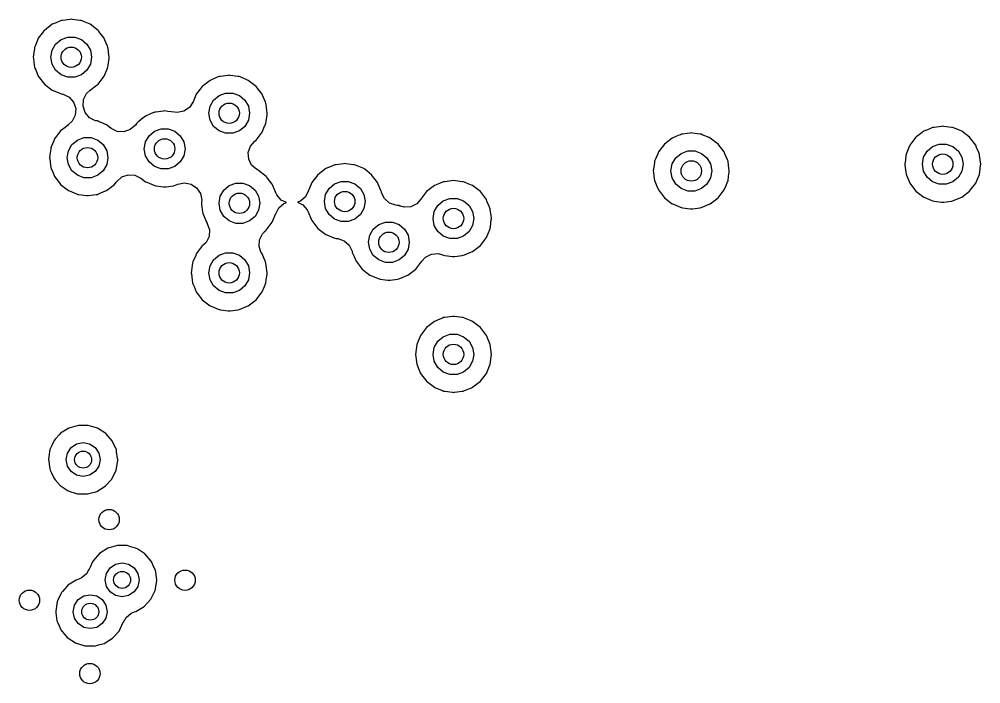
# Model space of a CAD drawing. Extents: x 0.99 to 4.24, y -7.27 to -4.02.
# Drawn here: x 3.122 to 3.679, y -5.266 to -4.881 of the extents above; entities that cross this region are included whole.
import ezdxf

# ---------------------------------------------------------------- set-up
doc = ezdxf.new("R2010")
doc.units = 0
doc.header["$MEASUREMENT"] = 0
doc.layers.add('BLACK', color=7, linetype='CONTINUOUS')

msp = doc.modelspace()

# ---------------------------------------------------------------- linework, layer by layer
at = {"layer": 'BLACK', "linetype": 'CONTINUOUS'}
for p, q in [((3.14155, -4.88349), (3.13699, -4.88699)), ((3.14385, -4.88254), (3.14155, -4.88349)), ((3.14626, -4.88154), (3.14385, -4.88254)), ((3.14686, -4.88129), (3.14626, -4.88154)), ((3.14626, -4.88154), (3.14626, -4.88154)), ((3.14751, -4.88121), (3.14686, -4.88129)), ((3.15191, -4.88063), (3.14751, -4.8812)), ((3.14751, -4.8812), (3.14751, -4.88121)), ((3.15256, -4.88054), (3.15191, -4.88063)), ((3.15321, -4.88063), (3.15256, -4.88054)), ((3.15761, -4.88121), (3.15321, -4.88063)), ((3.15826, -4.88129), (3.15761, -4.88121)), ((3.15761, -4.88121), (3.15761, -4.88121)), ((3.15886, -4.88154), (3.15826, -4.88129)), ((3.15971, -4.88189), (3.15886, -4.88154)), ((3.15886, -4.88154), (3.15886, -4.88154)), ((3.16357, -4.88349), (3.15971, -4.88189)), ((3.16813, -4.88699), (3.16357, -4.88349)), ((3.13649, -4.88763), (3.13349, -4.89155)), ((3.13659, -4.88751), (3.13649, -4.88763)), ((3.13699, -4.88699), (3.13659, -4.88751)), ((3.14665, -4.89233), (3.15051, -4.89093)), ((3.15051, -4.89093), (3.15461, -4.89093)), ((3.15461, -4.89093), (3.15846, -4.89233)), ((3.16853, -4.88751), (3.16813, -4.88699)), ((3.16862, -4.88763), (3.16853, -4.88751)), ((3.17163, -4.89155), (3.16862, -4.88763)), ((3.13159, -4.89613), (3.13129, -4.89686)), ((3.133, -4.89273), (3.13159, -4.89613)), ((3.13349, -4.89155), (3.133, -4.89273)), ((3.14146, -4.89852), (3.14351, -4.89497)), ((3.14351, -4.89497), (3.14665, -4.89233)), ((3.15846, -4.89233), (3.16161, -4.89497)), ((3.16161, -4.89497), (3.16366, -4.89852)), ((3.17212, -4.89273), (3.17163, -4.89155)), ((3.17353, -4.89613), (3.17212, -4.89273)), ((3.17383, -4.89686), (3.17353, -4.89613)), ((3.13072, -4.9012), (3.13054, -4.90256)), ((3.13121, -4.89751), (3.13072, -4.9012)), ((3.13129, -4.89686), (3.13121, -4.89751)), ((3.13121, -4.89751), (3.13121, -4.89751)), ((3.14075, -4.90256), (3.14146, -4.89852)), ((3.16366, -4.89852), (3.16437, -4.90256)), ((3.17391, -4.89751), (3.17383, -4.89686)), ((3.1744, -4.9012), (3.17391, -4.89751)), ((3.17391, -4.89751), (3.17391, -4.89751)), ((3.17458, -4.90256), (3.1744, -4.9012)), ((3.13054, -4.90256), (3.13064, -4.90335)), ((3.13064, -4.90335), (3.13116, -4.90724)), ((3.13116, -4.90724), (3.13129, -4.90826)), ((3.14146, -4.9066), (3.14075, -4.90256)), ((3.14351, -4.91015), (3.14146, -4.9066)), ((3.16366, -4.9066), (3.16161, -4.91015)), ((3.16437, -4.90256), (3.16366, -4.9066)), ((3.17383, -4.90826), (3.17396, -4.90724)), ((3.17396, -4.90724), (3.17447, -4.90335)), ((3.17447, -4.90335), (3.17458, -4.90256)), ((3.13129, -4.90826), (3.13154, -4.90886)), ((3.13154, -4.90886), (3.13154, -4.90886)), ((3.13154, -4.90886), (3.13197, -4.90991)), ((3.13197, -4.90991), (3.13349, -4.91357)), ((3.14665, -4.91279), (3.14351, -4.91015)), ((3.15051, -4.91419), (3.14665, -4.91279)), ((3.15846, -4.91279), (3.15461, -4.91419)), ((3.16161, -4.91015), (3.15846, -4.91279)), ((3.17163, -4.91357), (3.17314, -4.90991)), ((3.17314, -4.90991), (3.17358, -4.90886)), ((3.17358, -4.90886), (3.17383, -4.90826)), ((3.17358, -4.90886), (3.17358, -4.90886)), ((3.24345, -4.91311), (3.23904, -4.91369)), ((3.24409, -4.91302), (3.24345, -4.91311)), ((3.24474, -4.91311), (3.24409, -4.91302)), ((3.24915, -4.91369), (3.24474, -4.91311)), ((3.13349, -4.91357), (3.13699, -4.91813)), ((3.13699, -4.91813), (3.14155, -4.92163)), ((3.15461, -4.91419), (3.15051, -4.91419)), ((3.16357, -4.92163), (3.16761, -4.91853)), ((3.16761, -4.91853), (3.16813, -4.91813)), ((3.16813, -4.91813), (3.17163, -4.91357)), ((3.23308, -4.91597), (3.22852, -4.91947)), ((3.23503, -4.91516), (3.23308, -4.91597)), ((3.23779, -4.91402), (3.23503, -4.91516)), ((3.2384, -4.91377), (3.23779, -4.91402)), ((3.23779, -4.91402), (3.23779, -4.91402)), ((3.23904, -4.91369), (3.2384, -4.91377)), ((3.23904, -4.91369), (3.23904, -4.91369)), ((3.24979, -4.91377), (3.24915, -4.91369)), ((3.24915, -4.91369), (3.24915, -4.91369)), ((3.2504, -4.91402), (3.24979, -4.91377)), ((3.25428, -4.91563), (3.2504, -4.91402)), ((3.2504, -4.91402), (3.2504, -4.91402)), ((3.2551, -4.91597), (3.25428, -4.91563)), ((3.25966, -4.91947), (3.2551, -4.91597)), ((3.14155, -4.92163), (3.14686, -4.92383)), ((3.14686, -4.92383), (3.14751, -4.92391)), ((3.14751, -4.92391), (3.14785, -4.92401)), ((3.14785, -4.92401), (3.15134, -4.92573)), ((3.15968, -4.92715), (3.16139, -4.92366)), ((3.16139, -4.92366), (3.16363, -4.9217)), ((3.16363, -4.9217), (3.16357, -4.92163)), ((3.22503, -4.92403), (3.22398, -4.92656)), ((3.22852, -4.91947), (3.22503, -4.92403)), ((3.23819, -4.92481), (3.24204, -4.92341)), ((3.24204, -4.92341), (3.24615, -4.92341)), ((3.24615, -4.92341), (3.25, -4.92481)), ((3.26316, -4.92403), (3.25966, -4.91947)), ((3.26341, -4.92463), (3.26316, -4.92403)), ((3.15134, -4.92573), (3.1539, -4.92865)), ((3.1539, -4.92865), (3.15515, -4.93233)), ((3.15942, -4.93102), (3.15968, -4.92715)), ((3.22319, -4.92846), (3.22103, -4.93169)), ((3.22398, -4.92656), (3.22319, -4.92846)), ((3.233, -4.931), (3.23505, -4.92745)), ((3.23505, -4.92745), (3.23819, -4.92481)), ((3.25, -4.92481), (3.25314, -4.92745)), ((3.25314, -4.92745), (3.25519, -4.931)), ((3.26508, -4.92865), (3.26341, -4.92463)), ((3.26536, -4.92934), (3.26508, -4.92865)), ((3.26545, -4.92999), (3.26536, -4.92934)), ((3.15515, -4.93233), (3.1549, -4.93621)), ((3.16067, -4.9347), (3.15942, -4.93102)), ((3.16323, -4.93763), (3.16067, -4.9347)), ((3.19895, -4.93528), (3.19568, -4.93664)), ((3.20039, -4.93469), (3.19895, -4.93528)), ((3.20099, -4.93444), (3.20039, -4.93469)), ((3.20039, -4.93469), (3.20039, -4.93469)), ((3.20164, -4.93435), (3.20099, -4.93444)), ((3.20605, -4.93377), (3.20164, -4.93435)), ((3.20164, -4.93435), (3.20164, -4.93435)), ((3.20669, -4.93369), (3.20605, -4.93377)), ((3.2086, -4.93394), (3.20669, -4.93369)), ((3.21239, -4.93444), (3.2086, -4.93394)), ((3.2124, -4.9344), (3.21239, -4.93444)), ((3.21399, -4.9346), (3.2124, -4.9344)), ((3.2178, -4.93385), (3.21399, -4.9346)), ((3.22103, -4.93169), (3.2178, -4.93385)), ((3.23228, -4.93504), (3.233, -4.931)), ((3.233, -4.93908), (3.23228, -4.93504)), ((3.25519, -4.931), (3.25591, -4.93504)), ((3.25591, -4.93504), (3.25519, -4.93908)), ((3.26591, -4.93353), (3.26545, -4.92999)), ((3.26545, -4.92999), (3.26545, -4.92999)), ((3.26611, -4.93504), (3.26591, -4.93353)), ((3.26603, -4.93569), (3.26611, -4.93504)), ((3.15318, -4.93969), (3.15095, -4.94165)), ((3.1549, -4.93621), (3.15318, -4.93969)), ((3.16672, -4.93935), (3.16323, -4.93763)), ((3.16707, -4.93944), (3.16672, -4.93935)), ((3.16771, -4.93952), (3.16707, -4.93944)), ((3.16832, -4.93977), (3.16771, -4.93952)), ((3.17169, -4.94117), (3.16832, -4.93977)), ((3.16832, -4.93977), (3.16832, -4.93977)), ((3.1904, -4.94108), (3.18971, -4.94198)), ((3.19112, -4.94014), (3.1904, -4.94108)), ((3.19165, -4.93973), (3.19112, -4.94014)), ((3.19322, -4.93853), (3.19165, -4.93973)), ((3.19568, -4.93664), (3.19322, -4.93853)), ((3.23505, -4.94263), (3.233, -4.93908)), ((3.25519, -4.93908), (3.25314, -4.94263)), ((3.26511, -4.94134), (3.26536, -4.94074)), ((3.26536, -4.94074), (3.26548, -4.93986)), ((3.26548, -4.93986), (3.26603, -4.93569)), ((3.14644, -4.94522), (3.14294, -4.94978)), ((3.14828, -4.94381), (3.14644, -4.94522)), ((3.151, -4.94172), (3.14828, -4.94381)), ((3.15095, -4.94165), (3.151, -4.94172)), ((3.17302, -4.94172), (3.17169, -4.94117)), ((3.17354, -4.94212), (3.17302, -4.94172)), ((3.17575, -4.94381), (3.17354, -4.94212)), ((3.17923, -4.94553), (3.17575, -4.94381)), ((3.18311, -4.94579), (3.17923, -4.94553)), ((3.18679, -4.94454), (3.18311, -4.94579)), ((3.18971, -4.94198), (3.18679, -4.94454)), ((3.19765, -4.94812), (3.20079, -4.94548)), ((3.20079, -4.94548), (3.20464, -4.94408)), ((3.20464, -4.94408), (3.20874, -4.94408)), ((3.20874, -4.94408), (3.2126, -4.94548)), ((3.2126, -4.94548), (3.21574, -4.94812)), ((3.23819, -4.94527), (3.23505, -4.94263)), ((3.24204, -4.94667), (3.23819, -4.94527)), ((3.25, -4.94527), (3.24615, -4.94667)), ((3.25314, -4.94263), (3.25, -4.94527)), ((3.25966, -4.95061), (3.26316, -4.94605)), ((3.26316, -4.94605), (3.2642, -4.94355)), ((3.2642, -4.94355), (3.26511, -4.94134)), ((3.26511, -4.94134), (3.26511, -4.94134)), ((3.51116, -4.94657), (3.50676, -4.94715)), ((3.51181, -4.94648), (3.51116, -4.94657)), ((3.51246, -4.94657), (3.51181, -4.94648)), ((3.51686, -4.94715), (3.51246, -4.94657)), ((3.64548, -4.94626), (3.64255, -4.94851)), ((3.64647, -4.9455), (3.64548, -4.94626)), ((3.64952, -4.94423), (3.64647, -4.9455)), ((3.65118, -4.94355), (3.64952, -4.94423)), ((3.65178, -4.9433), (3.65118, -4.94355)), ((3.65118, -4.94355), (3.65118, -4.94355)), ((3.65243, -4.94321), (3.65178, -4.9433)), ((3.65683, -4.94263), (3.65243, -4.94321)), ((3.65243, -4.94321), (3.65243, -4.94321)), ((3.65748, -4.94255), (3.65683, -4.94263)), ((3.65813, -4.94263), (3.65748, -4.94255)), ((3.66253, -4.94321), (3.65813, -4.94263)), ((3.66318, -4.9433), (3.66253, -4.94321)), ((3.66253, -4.94321), (3.66253, -4.94321)), ((3.66378, -4.94355), (3.66318, -4.9433)), ((3.66617, -4.94454), (3.66378, -4.94355)), ((3.66378, -4.94355), (3.66378, -4.94355)), ((3.66849, -4.9455), (3.66617, -4.94454)), ((3.67305, -4.949), (3.66849, -4.9455)), ((3.14244, -4.95101), (3.14101, -4.95444)), ((3.14294, -4.94978), (3.14244, -4.95101)), ((3.15297, -4.9532), (3.15611, -4.95056)), ((3.15611, -4.95056), (3.15996, -4.94916)), ((3.15996, -4.94916), (3.16406, -4.94916)), ((3.16406, -4.94916), (3.16792, -4.95056)), ((3.16792, -4.95056), (3.17106, -4.9532)), ((3.19488, -4.95571), (3.19559, -4.95167)), ((3.19559, -4.95167), (3.19765, -4.94812)), ((3.21574, -4.94812), (3.21779, -4.95167)), ((3.21779, -4.95167), (3.2185, -4.95571)), ((3.24615, -4.94667), (3.24204, -4.94667)), ((3.25638, -4.95409), (3.25894, -4.95116)), ((3.25894, -4.95116), (3.25966, -4.95061)), ((3.5008, -4.94943), (3.49624, -4.95293)), ((3.50419, -4.94803), (3.5008, -4.94943)), ((3.50551, -4.94748), (3.50419, -4.94803)), ((3.50611, -4.94724), (3.50551, -4.94748)), ((3.50551, -4.94748), (3.50551, -4.94748)), ((3.50676, -4.94715), (3.50611, -4.94724)), ((3.50676, -4.94715), (3.50676, -4.94715)), ((3.51751, -4.94724), (3.51686, -4.94715)), ((3.51686, -4.94715), (3.51686, -4.94715)), ((3.51811, -4.94748), (3.51751, -4.94724)), ((3.52209, -4.94913), (3.51811, -4.94748)), ((3.51811, -4.94748), (3.51811, -4.94748)), ((3.52282, -4.94943), (3.52209, -4.94913)), ((3.52738, -4.95293), (3.52282, -4.94943)), ((3.64191, -4.949), (3.63841, -4.95356)), ((3.64255, -4.94851), (3.64191, -4.949)), ((3.67655, -4.95356), (3.67305, -4.949)), ((3.14066, -4.95574), (3.14037, -4.95797)), ((3.14074, -4.95509), (3.14066, -4.95574)), ((3.14066, -4.95574), (3.14066, -4.95574)), ((3.14101, -4.95444), (3.14074, -4.95509)), ((3.1502, -4.96079), (3.15091, -4.95675)), ((3.15091, -4.95675), (3.15297, -4.9532)), ((3.17106, -4.9532), (3.17311, -4.95675)), ((3.17311, -4.95675), (3.17382, -4.96079)), ((3.19559, -4.95975), (3.19488, -4.95571)), ((3.2185, -4.95571), (3.21779, -4.95975)), ((3.25513, -4.95777), (3.25638, -4.95409)), ((3.25538, -4.96164), (3.25513, -4.95777)), ((3.49274, -4.95749), (3.49233, -4.95848)), ((3.49624, -4.95293), (3.49274, -4.95749)), ((3.50591, -4.95828), (3.50976, -4.95687)), ((3.50976, -4.95687), (3.51386, -4.95687)), ((3.51386, -4.95687), (3.51772, -4.95828)), ((3.53088, -4.95749), (3.52738, -4.95293)), ((3.53129, -4.95848), (3.53088, -4.95749)), ((3.63787, -4.95486), (3.63662, -4.95789)), ((3.63841, -4.95356), (3.63787, -4.95486)), ((3.64638, -4.96053), (3.64843, -4.95697)), ((3.64843, -4.95697), (3.65157, -4.95434)), ((3.65157, -4.95434), (3.65543, -4.95294)), ((3.65543, -4.95294), (3.65953, -4.95294)), ((3.65953, -4.95294), (3.66339, -4.95434)), ((3.66339, -4.95434), (3.66653, -4.95697)), ((3.66653, -4.95697), (3.66858, -4.96053)), ((3.67709, -4.95486), (3.67655, -4.95356)), ((3.67834, -4.95789), (3.67709, -4.95486)), ((3.14037, -4.95797), (3.13999, -4.96079)), ((3.13999, -4.96079), (3.14008, -4.96144)), ((3.14008, -4.96144), (3.14058, -4.96521)), ((3.15091, -4.96483), (3.1502, -4.96079)), ((3.17382, -4.96079), (3.17311, -4.96483)), ((3.19765, -4.9633), (3.19559, -4.95975)), ((3.20079, -4.96594), (3.19765, -4.9633)), ((3.21574, -4.9633), (3.2126, -4.96594)), ((3.21779, -4.95975), (3.21574, -4.9633)), ((3.2571, -4.96513), (3.25538, -4.96164)), ((3.49054, -4.9628), (3.49046, -4.96345)), ((3.49083, -4.9621), (3.49054, -4.9628)), ((3.49233, -4.95848), (3.49083, -4.9621)), ((3.50071, -4.96446), (3.50276, -4.96091)), ((3.50276, -4.96091), (3.50591, -4.95828)), ((3.51772, -4.95828), (3.52086, -4.96091)), ((3.52086, -4.96091), (3.52291, -4.96446)), ((3.53279, -4.9621), (3.53129, -4.95848)), ((3.53308, -4.9628), (3.53279, -4.9621)), ((3.53317, -4.96345), (3.53308, -4.9628)), ((3.6358, -4.96198), (3.63546, -4.96457)), ((3.63613, -4.95952), (3.6358, -4.96198)), ((3.63621, -4.95887), (3.63613, -4.95952)), ((3.63613, -4.95952), (3.63613, -4.95952)), ((3.63662, -4.95789), (3.63621, -4.95887)), ((3.64567, -4.96457), (3.64638, -4.96053)), ((3.66858, -4.96053), (3.66929, -4.96457)), ((3.67875, -4.95887), (3.67834, -4.95789)), ((3.67883, -4.95952), (3.67875, -4.95887)), ((3.67916, -4.96198), (3.67883, -4.95952)), ((3.67883, -4.95952), (3.67883, -4.95952)), ((3.6795, -4.96457), (3.67916, -4.96198)), ((3.14058, -4.96521), (3.14074, -4.96649)), ((3.14074, -4.96649), (3.14099, -4.96709)), ((3.14099, -4.96709), (3.14099, -4.96709)), ((3.14099, -4.96709), (3.14204, -4.96962)), ((3.15297, -4.96838), (3.15091, -4.96483)), ((3.15611, -4.97102), (3.15297, -4.96838)), ((3.17106, -4.96838), (3.16792, -4.97102)), ((3.17311, -4.96483), (3.17106, -4.96838)), ((3.20464, -4.96734), (3.20079, -4.96594)), ((3.20874, -4.96734), (3.20464, -4.96734)), ((3.2126, -4.96594), (3.20874, -4.96734)), ((3.26002, -4.96769), (3.2571, -4.96513)), ((3.26041, -4.96791), (3.26002, -4.96769)), ((3.26101, -4.96816), (3.26041, -4.96791)), ((3.26557, -4.97166), (3.26101, -4.96816)), ((3.30001, -4.96715), (3.29545, -4.97065)), ((3.30317, -4.96584), (3.30001, -4.96715)), ((3.30472, -4.9652), (3.30317, -4.96584)), ((3.30532, -4.96495), (3.30472, -4.9652)), ((3.30472, -4.9652), (3.30472, -4.9652)), ((3.30597, -4.96487), (3.30532, -4.96495)), ((3.31038, -4.96429), (3.30597, -4.96487)), ((3.30597, -4.96487), (3.30597, -4.96487)), ((3.31102, -4.9642), (3.31038, -4.96429)), ((3.31167, -4.96429), (3.31102, -4.9642)), ((3.31608, -4.96487), (3.31167, -4.96429)), ((3.31672, -4.96495), (3.31608, -4.96487)), ((3.31608, -4.96487), (3.31608, -4.96487)), ((3.31733, -4.9652), (3.31672, -4.96495)), ((3.32112, -4.96677), (3.31733, -4.9652)), ((3.31733, -4.9652), (3.31733, -4.9652)), ((3.32203, -4.96715), (3.32112, -4.96677)), ((3.3238, -4.9685), (3.32203, -4.96715)), ((3.32659, -4.97065), (3.3238, -4.9685)), ((3.49023, -4.9652), (3.48979, -4.9685)), ((3.48979, -4.9685), (3.48988, -4.96915)), ((3.49046, -4.96345), (3.49023, -4.9652)), ((3.49046, -4.96345), (3.49046, -4.96345)), ((3.5, -4.9685), (3.50071, -4.96446)), ((3.50071, -4.97254), (3.5, -4.9685)), ((3.52291, -4.96446), (3.52362, -4.9685)), ((3.52362, -4.9685), (3.52291, -4.97254)), ((3.53331, -4.96457), (3.53317, -4.96345)), ((3.53317, -4.96345), (3.53317, -4.96345)), ((3.5334, -4.9652), (3.53331, -4.96457)), ((3.53383, -4.9685), (3.5334, -4.9652)), ((3.53374, -4.96915), (3.53383, -4.9685)), ((3.63546, -4.96457), (3.63555, -4.96521)), ((3.63555, -4.96521), (3.63606, -4.96915)), ((3.64638, -4.96861), (3.64567, -4.96457)), ((3.64843, -4.97216), (3.64638, -4.96861)), ((3.66858, -4.96861), (3.66653, -4.97216)), ((3.66929, -4.96457), (3.66858, -4.96861)), ((3.6789, -4.96915), (3.67941, -4.96521)), ((3.67941, -4.96521), (3.6795, -4.96457)), ((3.14204, -4.96962), (3.14294, -4.9718)), ((3.14294, -4.9718), (3.14556, -4.97521)), ((3.15996, -4.97242), (3.15611, -4.97102)), ((3.16406, -4.97242), (3.15996, -4.97242)), ((3.16792, -4.97102), (3.16406, -4.97242)), ((3.17899, -4.97453), (3.18191, -4.97196)), ((3.18191, -4.97196), (3.1856, -4.97071)), ((3.1856, -4.97071), (3.18947, -4.97097)), ((3.18947, -4.97097), (3.19296, -4.97269)), ((3.19296, -4.97269), (3.19568, -4.97478)), ((3.26597, -4.97218), (3.26557, -4.97166)), ((3.26629, -4.9726), (3.26597, -4.97218)), ((3.26907, -4.97622), (3.26629, -4.9726)), ((3.29545, -4.97065), (3.29195, -4.97521)), ((3.33009, -4.97521), (3.32659, -4.97065)), ((3.37284, -4.9742), (3.36896, -4.97471)), ((3.37402, -4.97404), (3.37284, -4.9742)), ((3.37522, -4.9742), (3.37402, -4.97404)), ((3.37907, -4.97471), (3.37522, -4.9742)), ((3.48988, -4.96915), (3.49018, -4.97144)), ((3.49018, -4.97144), (3.49054, -4.9742)), ((3.49054, -4.9742), (3.49079, -4.97481)), ((3.50276, -4.9761), (3.50071, -4.97254)), ((3.52291, -4.97254), (3.52086, -4.9761)), ((3.53283, -4.97481), (3.53308, -4.9742)), ((3.53308, -4.9742), (3.53344, -4.97144)), ((3.53344, -4.97144), (3.53374, -4.96915)), ((3.63606, -4.96915), (3.63621, -4.97027)), ((3.63621, -4.97027), (3.63646, -4.97087)), ((3.63646, -4.97087), (3.63646, -4.97087)), ((3.63646, -4.97087), (3.63757, -4.97356)), ((3.63757, -4.97356), (3.63841, -4.97558)), ((3.65157, -4.9748), (3.64843, -4.97216)), ((3.66653, -4.97216), (3.66339, -4.9748)), ((3.67655, -4.97558), (3.67739, -4.97356)), ((3.67739, -4.97356), (3.6785, -4.97087)), ((3.6785, -4.97087), (3.67875, -4.97027)), ((3.6785, -4.97087), (3.6785, -4.97087)), ((3.67875, -4.97027), (3.6789, -4.96915)), ((3.14556, -4.97521), (3.14594, -4.9757)), ((3.14594, -4.9757), (3.14644, -4.97636)), ((3.14644, -4.97636), (3.151, -4.97986)), ((3.151, -4.97986), (3.15161, -4.98011)), ((3.17242, -4.98011), (3.17302, -4.97986)), ((3.17302, -4.97986), (3.17758, -4.97636)), ((3.17758, -4.97636), (3.17861, -4.97503)), ((3.17861, -4.97503), (3.17899, -4.97453)), ((3.19568, -4.97478), (3.19629, -4.97503)), ((3.19629, -4.97503), (3.20039, -4.97673)), ((3.20039, -4.97673), (3.20039, -4.97673)), ((3.20039, -4.97673), (3.20099, -4.97698)), ((3.20099, -4.97698), (3.20164, -4.97706)), ((3.20164, -4.97706), (3.20164, -4.97706)), ((3.20164, -4.97706), (3.20605, -4.97764)), ((3.20605, -4.97764), (3.20669, -4.97773)), ((3.20669, -4.97773), (3.20734, -4.97764)), ((3.20734, -4.97764), (3.21174, -4.97706)), ((3.21174, -4.97706), (3.21239, -4.97698)), ((3.21174, -4.97706), (3.21174, -4.97706)), ((3.21239, -4.97698), (3.21437, -4.97616)), ((3.21437, -4.97616), (3.21818, -4.9754)), ((3.21818, -4.9754), (3.22199, -4.97616)), ((3.22199, -4.97616), (3.22522, -4.97832)), ((3.22522, -4.97832), (3.22738, -4.98155)), ((3.2389, -4.98319), (3.24095, -4.97964)), ((3.24095, -4.97964), (3.24409, -4.977)), ((3.24409, -4.977), (3.24795, -4.9756)), ((3.24795, -4.9756), (3.25205, -4.9756)), ((3.25205, -4.9756), (3.25591, -4.977)), ((3.25591, -4.977), (3.25905, -4.97964)), ((3.25905, -4.97964), (3.2611, -4.98319)), ((3.26932, -4.97683), (3.26907, -4.97622)), ((3.27115, -4.98125), (3.26932, -4.97683)), ((3.26932, -4.97683), (3.26932, -4.97683)), ((3.29003, -4.97986), (3.28988, -4.98021)), ((3.29159, -4.97609), (3.29003, -4.97986)), ((3.29195, -4.97521), (3.29159, -4.97609)), ((3.29992, -4.98218), (3.30198, -4.97863)), ((3.30198, -4.97863), (3.30512, -4.97599)), ((3.30512, -4.97599), (3.30897, -4.97459)), ((3.30897, -4.97459), (3.31307, -4.97459)), ((3.31307, -4.97459), (3.31693, -4.97599)), ((3.31693, -4.97599), (3.32007, -4.97863)), ((3.32007, -4.97863), (3.32212, -4.98218)), ((3.33046, -4.97609), (3.33009, -4.97521)), ((3.33202, -4.97986), (3.33046, -4.97609)), ((3.33229, -4.98052), (3.33202, -4.97986)), ((3.36301, -4.97699), (3.35845, -4.98049)), ((3.36503, -4.97616), (3.36301, -4.97699)), ((3.36771, -4.97504), (3.36503, -4.97616)), ((3.36832, -4.97479), (3.36771, -4.97504)), ((3.36771, -4.97504), (3.36771, -4.97504)), ((3.36896, -4.97471), (3.36832, -4.97479)), ((3.36896, -4.97471), (3.36896, -4.97471)), ((3.37971, -4.97479), (3.37907, -4.97471)), ((3.37907, -4.97471), (3.37907, -4.97471)), ((3.38032, -4.97504), (3.37971, -4.97479)), ((3.38301, -4.97616), (3.38032, -4.97504)), ((3.38032, -4.97504), (3.38032, -4.97504)), ((3.38503, -4.97699), (3.38301, -4.97616)), ((3.38959, -4.98049), (3.38503, -4.97699)), ((3.49079, -4.97481), (3.49079, -4.97481)), ((3.49079, -4.97481), (3.4917, -4.97699)), ((3.4917, -4.97699), (3.49274, -4.97951)), ((3.49274, -4.97951), (3.49624, -4.98407)), ((3.50591, -4.97873), (3.50276, -4.9761)), ((3.50976, -4.98014), (3.50591, -4.97873)), ((3.51772, -4.97873), (3.51386, -4.98014)), ((3.52086, -4.9761), (3.51772, -4.97873)), ((3.52738, -4.98407), (3.53088, -4.97951)), ((3.53088, -4.97951), (3.53192, -4.97699)), ((3.53192, -4.97699), (3.53283, -4.97481)), ((3.53283, -4.97481), (3.53283, -4.97481)), ((3.63841, -4.97558), (3.64191, -4.98014)), ((3.65543, -4.9762), (3.65157, -4.9748)), ((3.65953, -4.9762), (3.65543, -4.9762)), ((3.66339, -4.9748), (3.65953, -4.9762)), ((3.67305, -4.98014), (3.67412, -4.97875)), ((3.67412, -4.97875), (3.67655, -4.97558)), ((3.15161, -4.98011), (3.15571, -4.98181)), ((3.15571, -4.98181), (3.15571, -4.98181)), ((3.15571, -4.98181), (3.15631, -4.98206)), ((3.15631, -4.98206), (3.15696, -4.98215)), ((3.15696, -4.98215), (3.15696, -4.98215)), ((3.15696, -4.98215), (3.16137, -4.98273)), ((3.16137, -4.98273), (3.16201, -4.98281)), ((3.16201, -4.98281), (3.16266, -4.98273)), ((3.16266, -4.98273), (3.16707, -4.98215)), ((3.16707, -4.98215), (3.16771, -4.98206)), ((3.16707, -4.98215), (3.16707, -4.98215)), ((3.16771, -4.98206), (3.16832, -4.98181)), ((3.16832, -4.98181), (3.17242, -4.98011)), ((3.16832, -4.98181), (3.16832, -4.98181)), ((3.22738, -4.98155), (3.22814, -4.98536)), ((3.22814, -4.98536), (3.22807, -4.98651)), ((3.23819, -4.98723), (3.2389, -4.98319)), ((3.2611, -4.98319), (3.26181, -4.98723)), ((3.27173, -4.98242), (3.27115, -4.98125)), ((3.27429, -4.98535), (3.27173, -4.98242)), ((3.27688, -4.98662), (3.27429, -4.98535)), ((3.28826, -4.98351), (3.28534, -4.98607)), ((3.28973, -4.98051), (3.28826, -4.98351)), ((3.28975, -4.98052), (3.28973, -4.98051)), ((3.28988, -4.98021), (3.28975, -4.98052)), ((3.28988, -4.98021), (3.28988, -4.98021)), ((3.29921, -4.98622), (3.29992, -4.98218)), ((3.32212, -4.98218), (3.32283, -4.98622)), ((3.33237, -4.9811), (3.33229, -4.98052)), ((3.33407, -4.98455), (3.33237, -4.9811)), ((3.33699, -4.98711), (3.33407, -4.98455)), ((3.35492, -4.98503), (3.35275, -4.98751)), ((3.35495, -4.98505), (3.35492, -4.98503)), ((3.35845, -4.98049), (3.35495, -4.98505)), ((3.36811, -4.98583), (3.37196, -4.98443)), ((3.37196, -4.98443), (3.37607, -4.98443)), ((3.37607, -4.98443), (3.37992, -4.98583)), ((3.39308, -4.98505), (3.38959, -4.98049)), ((3.39344, -4.98592), (3.39308, -4.98505)), ((3.49624, -4.98407), (3.5008, -4.98757)), ((3.51386, -4.98014), (3.50976, -4.98014)), ((3.52282, -4.98757), (3.52738, -4.98407)), ((3.64191, -4.98014), (3.64647, -4.98364)), ((3.64647, -4.98364), (3.64707, -4.98389)), ((3.64707, -4.98389), (3.65118, -4.98559)), ((3.65118, -4.98559), (3.65118, -4.98559)), ((3.65118, -4.98559), (3.65178, -4.98584)), ((3.66318, -4.98584), (3.66378, -4.98559)), ((3.66378, -4.98559), (3.66789, -4.98389)), ((3.66378, -4.98559), (3.66378, -4.98559)), ((3.66789, -4.98389), (3.66849, -4.98364)), ((3.66849, -4.98364), (3.67305, -4.98014)), ((3.22807, -4.98659), (3.22798, -4.98723)), ((3.22798, -4.98723), (3.22807, -4.98788)), ((3.22807, -4.98651), (3.22807, -4.98659)), ((3.22807, -4.98788), (3.22863, -4.9922)), ((3.2389, -4.99127), (3.23819, -4.98723)), ((3.26181, -4.98723), (3.2611, -4.99127)), ((3.27129, -4.99294), (3.27277, -4.98995)), ((3.27277, -4.98995), (3.27569, -4.98738)), ((3.27569, -4.98738), (3.27731, -4.98683)), ((3.27731, -4.98683), (3.27688, -4.98662)), ((3.28534, -4.98607), (3.28371, -4.98662)), ((3.28371, -4.98662), (3.28673, -4.98811)), ((3.28673, -4.98811), (3.28929, -4.99103)), ((3.28929, -4.99103), (3.28987, -4.9922)), ((3.29992, -4.99026), (3.29921, -4.98622)), ((3.30198, -4.99381), (3.29992, -4.99026)), ((3.32212, -4.99026), (3.32007, -4.99381)), ((3.32283, -4.98622), (3.32212, -4.99026)), ((3.34067, -4.98836), (3.33699, -4.98711)), ((3.34167, -4.98849), (3.34067, -4.98836)), ((3.34231, -4.98857), (3.34167, -4.98849)), ((3.34167, -4.98849), (3.34167, -4.98849)), ((3.34292, -4.98882), (3.34231, -4.98857)), ((3.34355, -4.98899), (3.34292, -4.98882)), ((3.34539, -4.98948), (3.34355, -4.98899)), ((3.34355, -4.98899), (3.34355, -4.98899)), ((3.34927, -4.98923), (3.34539, -4.98948)), ((3.35275, -4.98751), (3.34927, -4.98923)), ((3.36292, -4.99202), (3.36497, -4.98847)), ((3.36497, -4.98847), (3.36811, -4.98583)), ((3.37992, -4.98583), (3.38306, -4.98847)), ((3.38306, -4.98847), (3.38511, -4.99202)), ((3.39492, -4.98948), (3.39344, -4.98592)), ((3.39528, -4.99036), (3.39492, -4.98948)), ((3.39537, -4.99101), (3.39528, -4.99036)), ((3.39579, -4.99418), (3.39537, -4.99101)), ((3.39537, -4.99101), (3.39537, -4.99101)), ((3.5008, -4.98757), (3.5014, -4.98782)), ((3.5014, -4.98782), (3.50551, -4.98952)), ((3.50551, -4.98952), (3.50551, -4.98952)), ((3.50551, -4.98952), (3.50611, -4.98977)), ((3.50611, -4.98977), (3.50676, -4.98986)), ((3.50676, -4.98986), (3.50676, -4.98986)), ((3.50676, -4.98986), (3.51116, -4.99044)), ((3.51116, -4.99044), (3.51181, -4.99052)), ((3.51181, -4.99052), (3.51246, -4.99044)), ((3.51246, -4.99044), (3.51686, -4.98986)), ((3.51686, -4.98986), (3.51751, -4.98977)), ((3.51686, -4.98986), (3.51686, -4.98986)), ((3.51751, -4.98977), (3.51811, -4.98952)), ((3.51811, -4.98952), (3.52222, -4.98782)), ((3.51811, -4.98952), (3.51811, -4.98952)), ((3.52222, -4.98782), (3.52282, -4.98757)), ((3.65178, -4.98584), (3.65243, -4.98592)), ((3.65243, -4.98592), (3.65243, -4.98592)), ((3.65243, -4.98592), (3.65683, -4.9865)), ((3.65683, -4.9865), (3.65748, -4.98659)), ((3.65748, -4.98659), (3.65813, -4.9865)), ((3.65813, -4.9865), (3.66253, -4.98592)), ((3.66253, -4.98592), (3.66318, -4.98584)), ((3.66253, -4.98592), (3.66253, -4.98592)), ((3.22863, -4.9922), (3.22873, -4.99293)), ((3.22873, -4.99293), (3.22898, -4.99353)), ((3.22898, -4.99353), (3.22898, -4.99353)), ((3.22898, -4.99353), (3.22957, -4.99496)), ((3.22957, -4.99496), (3.23093, -4.99824)), ((3.24095, -4.99482), (3.2389, -4.99127)), ((3.24409, -4.99746), (3.24095, -4.99482)), ((3.25905, -4.99482), (3.25591, -4.99746)), ((3.2611, -4.99127), (3.25905, -4.99482)), ((3.26907, -4.99824), (3.27114, -4.99324)), ((3.27114, -4.99324), (3.27127, -4.99293)), ((3.27114, -4.99324), (3.27114, -4.99324)), ((3.27127, -4.99293), (3.27129, -4.99294)), ((3.28987, -4.9922), (3.29162, -4.99642)), ((3.29162, -4.99642), (3.29195, -4.99723)), ((3.30512, -4.99645), (3.30198, -4.99381)), ((3.30897, -4.99785), (3.30512, -4.99645)), ((3.31693, -4.99645), (3.31307, -4.99785)), ((3.32007, -4.99381), (3.31693, -4.99645)), ((3.3622, -4.99606), (3.36292, -4.99202)), ((3.36292, -5.0001), (3.3622, -4.99606)), ((3.38511, -4.99202), (3.38583, -4.99606)), ((3.38583, -4.99606), (3.38511, -5.0001)), ((3.39541, -5.00083), (3.39595, -4.99671)), ((3.39603, -4.99606), (3.39579, -4.99418)), ((3.39595, -4.99671), (3.39603, -4.99606)), ((3.23093, -4.99824), (3.23133, -4.99876)), ((3.23133, -4.99876), (3.23139, -4.99887)), ((3.23139, -4.99887), (3.23264, -5.00255)), ((3.24795, -4.99886), (3.24409, -4.99746)), ((3.25205, -4.99886), (3.24795, -4.99886)), ((3.25591, -4.99746), (3.25205, -4.99886)), ((3.26557, -5.0028), (3.26907, -4.99824)), ((3.29195, -4.99723), (3.29545, -5.00179)), ((3.29545, -5.00179), (3.30001, -5.00529)), ((3.31307, -4.99785), (3.30897, -4.99785)), ((3.32552, -5.0058), (3.32757, -5.00225)), ((3.32757, -5.00225), (3.33071, -4.99961)), ((3.33071, -4.99961), (3.33456, -4.99821)), ((3.33456, -4.99821), (3.33867, -4.99821)), ((3.33867, -4.99821), (3.34252, -4.99961)), ((3.34252, -4.99961), (3.34566, -5.00225)), ((3.34566, -5.00225), (3.34771, -5.0058)), ((3.36497, -5.00365), (3.36292, -5.0001)), ((3.38511, -5.0001), (3.38306, -5.00365)), ((3.39503, -5.00237), (3.39528, -5.00176)), ((3.39528, -5.00176), (3.39541, -5.00083)), ((3.23239, -5.00643), (3.23067, -5.00992)), ((3.23264, -5.00255), (3.23239, -5.00643)), ((3.26171, -5.00836), (3.26343, -5.00488)), ((3.26343, -5.00488), (3.26461, -5.00369)), ((3.26459, -5.00366), (3.26505, -5.0032)), ((3.26461, -5.00369), (3.26459, -5.00366)), ((3.26505, -5.0032), (3.26557, -5.0028)), ((3.30001, -5.00529), (3.30062, -5.00554)), ((3.30062, -5.00554), (3.30472, -5.00724)), ((3.30472, -5.00724), (3.30472, -5.00724)), ((3.30472, -5.00724), (3.30532, -5.00749)), ((3.30532, -5.00749), (3.30597, -5.00757)), ((3.30597, -5.00757), (3.30597, -5.00757)), ((3.30597, -5.00757), (3.30697, -5.00771)), ((3.30697, -5.00771), (3.31065, -5.00895)), ((3.3248, -5.00984), (3.32552, -5.0058)), ((3.34771, -5.0058), (3.34843, -5.00984)), ((3.36811, -5.00629), (3.36497, -5.00365)), ((3.37196, -5.00769), (3.36811, -5.00629)), ((3.37607, -5.00769), (3.37196, -5.00769)), ((3.37992, -5.00629), (3.37607, -5.00769)), ((3.38306, -5.00365), (3.37992, -5.00629)), ((3.38959, -5.01163), (3.39308, -5.00707)), ((3.39308, -5.00707), (3.39408, -5.00468)), ((3.39408, -5.00468), (3.39503, -5.00237)), ((3.39503, -5.00237), (3.39503, -5.00237)), ((3.22852, -5.01199), (3.22503, -5.01655)), ((3.22904, -5.01159), (3.22852, -5.01199)), ((3.2295, -5.01113), (3.22904, -5.01159)), ((3.23067, -5.00992), (3.22948, -5.01111)), ((3.22948, -5.01111), (3.2295, -5.01113)), ((3.26145, -5.01224), (3.26171, -5.00836)), ((3.2627, -5.01592), (3.26145, -5.01224)), ((3.31065, -5.00895), (3.31357, -5.01152)), ((3.31357, -5.01152), (3.31527, -5.01496)), ((3.32552, -5.01388), (3.3248, -5.00984)), ((3.34843, -5.00984), (3.34771, -5.01388)), ((3.38503, -5.01513), (3.38959, -5.01163)), ((3.22467, -5.01742), (3.22308, -5.02123)), ((3.22503, -5.01655), (3.22467, -5.01742)), ((3.23505, -5.01997), (3.23819, -5.01733)), ((3.23819, -5.01733), (3.24204, -5.01593)), ((3.24204, -5.01593), (3.24615, -5.01593)), ((3.24615, -5.01593), (3.25, -5.01733)), ((3.25, -5.01733), (3.25314, -5.01997)), ((3.26277, -5.01603), (3.2627, -5.01592)), ((3.26316, -5.01655), (3.26277, -5.01603)), ((3.26393, -5.0184), (3.26316, -5.01655)), ((3.2651, -5.02123), (3.26393, -5.0184)), ((3.31527, -5.01496), (3.31535, -5.01554)), ((3.31535, -5.01554), (3.3156, -5.01614)), ((3.3156, -5.01614), (3.3156, -5.01614)), ((3.3156, -5.01614), (3.3164, -5.01808)), ((3.3164, -5.01808), (3.31755, -5.02085)), ((3.32757, -5.01743), (3.32552, -5.01388)), ((3.33071, -5.02007), (3.32757, -5.01743)), ((3.34566, -5.01743), (3.34252, -5.02007)), ((3.34771, -5.01388), (3.34566, -5.01743)), ((3.35571, -5.02087), (3.35788, -5.0184)), ((3.35788, -5.0184), (3.36136, -5.01668)), ((3.36136, -5.01668), (3.36524, -5.01643)), ((3.36524, -5.01643), (3.36708, -5.01692)), ((3.36708, -5.01692), (3.36708, -5.01691)), ((3.36708, -5.01691), (3.36771, -5.01708)), ((3.36771, -5.01708), (3.36832, -5.01733)), ((3.36832, -5.01733), (3.36896, -5.01742)), ((3.36896, -5.01742), (3.36896, -5.01742)), ((3.36896, -5.01742), (3.37337, -5.018)), ((3.37337, -5.018), (3.37402, -5.01808)), ((3.37402, -5.01808), (3.37466, -5.018)), ((3.37466, -5.018), (3.37907, -5.01742)), ((3.37907, -5.01742), (3.37971, -5.01733)), ((3.37907, -5.01742), (3.37907, -5.01742)), ((3.37971, -5.01733), (3.38032, -5.01708)), ((3.38032, -5.01708), (3.38442, -5.01538)), ((3.38032, -5.01708), (3.38032, -5.01708)), ((3.38442, -5.01538), (3.38503, -5.01513)), ((3.22283, -5.02186), (3.22208, -5.02756)), ((3.22308, -5.02123), (3.22283, -5.02186)), ((3.23228, -5.02756), (3.233, -5.02352)), ((3.233, -5.02352), (3.23505, -5.01997)), ((3.25314, -5.01997), (3.25519, -5.02352)), ((3.25519, -5.02352), (3.25591, -5.02756)), ((3.26536, -5.02186), (3.2651, -5.02123)), ((3.26611, -5.02756), (3.26536, -5.02186)), ((3.31755, -5.02085), (3.32104, -5.02541)), ((3.33456, -5.02147), (3.33071, -5.02007)), ((3.33867, -5.02147), (3.33456, -5.02147)), ((3.34252, -5.02007), (3.33867, -5.02147)), ((3.35218, -5.02541), (3.35568, -5.02085)), ((3.35568, -5.02085), (3.35571, -5.02087)), ((3.22208, -5.02756), (3.22216, -5.02821)), ((3.22216, -5.02821), (3.22263, -5.03178)), ((3.233, -5.0316), (3.23228, -5.02756)), ((3.25591, -5.02756), (3.25519, -5.0316)), ((3.26556, -5.03178), (3.26603, -5.02821)), ((3.26603, -5.02821), (3.26611, -5.02756)), ((3.32104, -5.02541), (3.3256, -5.02891)), ((3.3256, -5.02891), (3.32621, -5.02916)), ((3.32621, -5.02916), (3.33031, -5.03086)), ((3.34292, -5.03086), (3.34702, -5.02916)), ((3.34702, -5.02916), (3.34762, -5.02891)), ((3.34762, -5.02891), (3.35218, -5.02541)), ((3.22263, -5.03178), (3.22283, -5.03326)), ((3.22283, -5.03326), (3.22308, -5.03386)), ((3.22308, -5.03386), (3.22308, -5.03386)), ((3.22308, -5.03386), (3.22372, -5.03541)), ((3.22372, -5.03541), (3.22503, -5.03857)), ((3.23505, -5.03515), (3.233, -5.0316)), ((3.23819, -5.03779), (3.23505, -5.03515)), ((3.25314, -5.03515), (3.25, -5.03779)), ((3.25519, -5.0316), (3.25314, -5.03515)), ((3.26316, -5.03857), (3.26447, -5.03541)), ((3.26447, -5.03541), (3.26511, -5.03386)), ((3.26511, -5.03386), (3.26536, -5.03326)), ((3.26511, -5.03386), (3.26511, -5.03386)), ((3.26536, -5.03326), (3.26556, -5.03178)), ((3.33031, -5.03086), (3.33031, -5.03086)), ((3.33031, -5.03086), (3.33092, -5.03111)), ((3.33092, -5.03111), (3.33156, -5.0312)), ((3.33156, -5.0312), (3.33156, -5.0312)), ((3.33156, -5.0312), (3.33597, -5.03178)), ((3.33597, -5.03178), (3.33661, -5.03186)), ((3.33661, -5.03186), (3.33726, -5.03178)), ((3.33726, -5.03178), (3.34167, -5.0312)), ((3.34167, -5.0312), (3.34231, -5.03111)), ((3.34167, -5.0312), (3.34167, -5.0312)), ((3.34231, -5.03111), (3.34292, -5.03086)), ((3.34292, -5.03086), (3.34292, -5.03086)), ((3.22503, -5.03857), (3.22852, -5.04313)), ((3.24204, -5.03919), (3.23819, -5.03779)), ((3.24615, -5.03919), (3.24204, -5.03919)), ((3.25, -5.03779), (3.24615, -5.03919)), ((3.25966, -5.04313), (3.26316, -5.03857)), ((3.22852, -5.04313), (3.23308, -5.04663)), ((3.23308, -5.04663), (3.23369, -5.04688)), ((3.23369, -5.04688), (3.23779, -5.04858)), ((3.2504, -5.04858), (3.2545, -5.04688)), ((3.2545, -5.04688), (3.2551, -5.04663)), ((3.2551, -5.04663), (3.25966, -5.04313)), ((3.23779, -5.04858), (3.23779, -5.04858)), ((3.23779, -5.04858), (3.2384, -5.04883)), ((3.2384, -5.04883), (3.23904, -5.04891)), ((3.23904, -5.04891), (3.23904, -5.04891)), ((3.23904, -5.04891), (3.24345, -5.04949)), ((3.24345, -5.04949), (3.24409, -5.04958)), ((3.24409, -5.04958), (3.24474, -5.04949)), ((3.24474, -5.04949), (3.24915, -5.04891)), ((3.24915, -5.04891), (3.24979, -5.04883)), ((3.24915, -5.04891), (3.24915, -5.04891)), ((3.24979, -5.04883), (3.2504, -5.04858)), ((3.2504, -5.04858), (3.2504, -5.04858)), ((3.36301, -5.05573), (3.35845, -5.05923)), ((3.36603, -5.05448), (3.36301, -5.05573)), ((3.36771, -5.05378), (3.36603, -5.05448)), ((3.36832, -5.05353), (3.36771, -5.05378)), ((3.36771, -5.05378), (3.36771, -5.05378)), ((3.36896, -5.05345), (3.36832, -5.05353)), ((3.37337, -5.05287), (3.36896, -5.05345)), ((3.36896, -5.05345), (3.36896, -5.05345)), ((3.37402, -5.05278), (3.37337, -5.05287)), ((3.37466, -5.05287), (3.37402, -5.05278)), ((3.37907, -5.05345), (3.37466, -5.05287)), ((3.37971, -5.05353), (3.37907, -5.05345)), ((3.37907, -5.05345), (3.37907, -5.05345)), ((3.38032, -5.05378), (3.37971, -5.05353)), ((3.38422, -5.0554), (3.38032, -5.05378)), ((3.38032, -5.05378), (3.38032, -5.05378)), ((3.38503, -5.05573), (3.38422, -5.0554)), ((3.38959, -5.05923), (3.38503, -5.05573)), ((3.35845, -5.05923), (3.35495, -5.06379)), ((3.36811, -5.06457), (3.37196, -5.06317)), ((3.37196, -5.06317), (3.37607, -5.06317)), ((3.37607, -5.06317), (3.37992, -5.06457)), ((3.39308, -5.06379), (3.38959, -5.05923)), ((3.35275, -5.0691), (3.352, -5.0748)), ((3.35495, -5.06379), (3.35275, -5.0691)), ((3.36292, -5.07076), (3.36497, -5.06721)), ((3.36497, -5.06721), (3.36811, -5.06457)), ((3.37992, -5.06457), (3.38306, -5.06721)), ((3.38306, -5.06721), (3.38511, -5.07076)), ((3.39528, -5.0691), (3.39308, -5.06379)), ((3.39603, -5.0748), (3.39528, -5.0691)), ((3.3622, -5.0748), (3.36292, -5.07076)), ((3.38511, -5.07076), (3.38583, -5.0748)), ((3.352, -5.0748), (3.35275, -5.0805)), ((3.36292, -5.07884), (3.3622, -5.0748)), ((3.36497, -5.0824), (3.36292, -5.07884)), ((3.38511, -5.07884), (3.38306, -5.0824)), ((3.38583, -5.0748), (3.38511, -5.07884)), ((3.39528, -5.0805), (3.39603, -5.0748)), ((3.35275, -5.0805), (3.35495, -5.08581)), ((3.35495, -5.08581), (3.35845, -5.09037)), ((3.36811, -5.08503), (3.36497, -5.0824)), ((3.37196, -5.08643), (3.36811, -5.08503)), ((3.37992, -5.08503), (3.37607, -5.08643)), ((3.38306, -5.0824), (3.37992, -5.08503)), ((3.38959, -5.09037), (3.39308, -5.08581)), ((3.39308, -5.08581), (3.39528, -5.0805)), ((3.35845, -5.09037), (3.36301, -5.09387)), ((3.37607, -5.08643), (3.37196, -5.08643)), ((3.38503, -5.09387), (3.38959, -5.09037)), ((3.36301, -5.09387), (3.36361, -5.09412)), ((3.36361, -5.09412), (3.36771, -5.09582)), ((3.36771, -5.09582), (3.36771, -5.09582)), ((3.36771, -5.09582), (3.36832, -5.09607)), ((3.36832, -5.09607), (3.36896, -5.09616)), ((3.36896, -5.09616), (3.36896, -5.09616)), ((3.36896, -5.09616), (3.37337, -5.09674)), ((3.37337, -5.09674), (3.37402, -5.09682)), ((3.37402, -5.09682), (3.37466, -5.09674)), ((3.37466, -5.09674), (3.37907, -5.09616)), ((3.37907, -5.09616), (3.37971, -5.09607)), ((3.37907, -5.09616), (3.37907, -5.09616)), ((3.37971, -5.09607), (3.38032, -5.09582)), ((3.38032, -5.09582), (3.38442, -5.09412)), ((3.38032, -5.09582), (3.38032, -5.09582)), ((3.38442, -5.09412), (3.38503, -5.09387)), ((3.15126, -5.11751), (3.14644, -5.12055)), ((3.15194, -5.11731), (3.15126, -5.11751)), ((3.15604, -5.11614), (3.15194, -5.11731)), ((3.15194, -5.11731), (3.15194, -5.11731)), ((3.15673, -5.11595), (3.15604, -5.11614)), ((3.15604, -5.11614), (3.15604, -5.11614)), ((3.15744, -5.11595), (3.15673, -5.11595)), ((3.15895, -5.11596), (3.15744, -5.11595)), ((3.16241, -5.11598), (3.15895, -5.11596)), ((3.16514, -5.1168), (3.16241, -5.11598)), ((3.16719, -5.11741), (3.16514, -5.1168)), ((3.16787, -5.11761), (3.16719, -5.11741)), ((3.16719, -5.11741), (3.16719, -5.11741)), ((3.16846, -5.118), (3.16787, -5.11761)), ((3.17204, -5.12032), (3.16846, -5.118)), ((3.14268, -5.12481), (3.14238, -5.12545)), ((3.14354, -5.12384), (3.14268, -5.12481)), ((3.14597, -5.12108), (3.14354, -5.12384)), ((3.14644, -5.12055), (3.14597, -5.12108)), ((3.17264, -5.12071), (3.17204, -5.12032)), ((3.17204, -5.12032), (3.17204, -5.12032)), ((3.17635, -5.12502), (3.17264, -5.12071)), ((3.14026, -5.12996), (3.13938, -5.13558)), ((3.14153, -5.12726), (3.14026, -5.12996)), ((3.14238, -5.12545), (3.14153, -5.12726)), ((3.14238, -5.12545), (3.14238, -5.12545)), ((3.15036, -5.13206), (3.15249, -5.12887)), ((3.15249, -5.12887), (3.15568, -5.12673)), ((3.15568, -5.12673), (3.15945, -5.12598)), ((3.15945, -5.12598), (3.16322, -5.12673)), ((3.16322, -5.12673), (3.16641, -5.12887)), ((3.16641, -5.12887), (3.16854, -5.13206)), ((3.17871, -5.13019), (3.17635, -5.12502)), ((3.17886, -5.13127), (3.17871, -5.13019)), ((3.13938, -5.13558), (3.14012, -5.14122)), ((3.14961, -5.13583), (3.15036, -5.13206)), ((3.15036, -5.13959), (3.14961, -5.13583)), ((3.16854, -5.13206), (3.16929, -5.13583)), ((3.16929, -5.13583), (3.16854, -5.13959)), ((3.17943, -5.13523), (3.17886, -5.13127)), ((3.17952, -5.13583), (3.17943, -5.13523)), ((3.17951, -5.13632), (3.17952, -5.13583)), ((3.14012, -5.14122), (3.14041, -5.14187)), ((3.15249, -5.14279), (3.15036, -5.13959)), ((3.16854, -5.13959), (3.16641, -5.14279)), ((3.17857, -5.14193), (3.17951, -5.13632)), ((3.14041, -5.14187), (3.14041, -5.14187)), ((3.14041, -5.14187), (3.14107, -5.14338)), ((3.14107, -5.14338), (3.14241, -5.14643)), ((3.14241, -5.14643), (3.14287, -5.14697)), ((3.14287, -5.14697), (3.14287, -5.14697)), ((3.14287, -5.14697), (3.14332, -5.14751)), ((3.15568, -5.14492), (3.15249, -5.14279)), ((3.15945, -5.14567), (3.15568, -5.14492)), ((3.16322, -5.14492), (3.15945, -5.14567)), ((3.16641, -5.14279), (3.16322, -5.14492)), ((3.17227, -5.15127), (3.17608, -5.14705)), ((3.17608, -5.14705), (3.17857, -5.14193)), ((3.14332, -5.14751), (3.14607, -5.15079)), ((3.14607, -5.15079), (3.15081, -5.15394)), ((3.16742, -5.15424), (3.17227, -5.15127)), ((3.15081, -5.15394), (3.15149, -5.15415)), ((3.15149, -5.15415), (3.15149, -5.15415)), ((3.15149, -5.15415), (3.15238, -5.15443)), ((3.15238, -5.15443), (3.15624, -5.15564)), ((3.15624, -5.15564), (3.15894, -5.15568)), ((3.15894, -5.15568), (3.16122, -5.15573)), ((3.16122, -5.15573), (3.16122, -5.15573)), ((3.16122, -5.15573), (3.16193, -5.15574)), ((3.16193, -5.15574), (3.16423, -5.15511)), ((3.16423, -5.15511), (3.16673, -5.15443)), ((3.16673, -5.15443), (3.16742, -5.15424)), ((3.16673, -5.15443), (3.16673, -5.15443)), ((3.17864, -5.18583), (3.17454, -5.187)), ((3.17933, -5.18563), (3.17864, -5.18583)), ((3.17864, -5.18583), (3.17864, -5.18583)), ((3.18004, -5.18564), (3.17933, -5.18563)), ((3.18155, -5.18565), (3.18004, -5.18564)), ((3.18502, -5.18567), (3.18155, -5.18565)), ((3.18715, -5.18631), (3.18502, -5.18567)), ((3.16904, -5.19023), (3.16528, -5.1945)), ((3.17386, -5.1872), (3.16904, -5.19023)), ((3.17454, -5.187), (3.17386, -5.1872)), ((3.17454, -5.187), (3.17454, -5.187)), ((3.18979, -5.1871), (3.18715, -5.18631)), ((3.19047, -5.1873), (3.18979, -5.1871)), ((3.18979, -5.1871), (3.18979, -5.1871)), ((3.19106, -5.18769), (3.19047, -5.1873)), ((3.19465, -5.19001), (3.19106, -5.18769)), ((3.19524, -5.19039), (3.19465, -5.19001)), ((3.19465, -5.19001), (3.19465, -5.19001)), ((3.19895, -5.1947), (3.19524, -5.19039)), ((3.16498, -5.19514), (3.16353, -5.19822)), ((3.16528, -5.1945), (3.16498, -5.19514)), ((3.16498, -5.19514), (3.16498, -5.19514)), ((3.17509, -5.19856), (3.17828, -5.19642)), ((3.17828, -5.19642), (3.18205, -5.19567)), ((3.18205, -5.19567), (3.18582, -5.19642)), ((3.18582, -5.19642), (3.18901, -5.19856)), ((3.19925, -5.19535), (3.19895, -5.1947)), ((3.20013, -5.19729), (3.19925, -5.19535)), ((3.19925, -5.19535), (3.19925, -5.19535)), ((3.20131, -5.19988), (3.20013, -5.19729)), ((3.16143, -5.20209), (3.15842, -5.20454)), ((3.16276, -5.1996), (3.16143, -5.20209)), ((3.16286, -5.19965), (3.16276, -5.1996)), ((3.16353, -5.19822), (3.16286, -5.19965)), ((3.17221, -5.20552), (3.17296, -5.20175)), ((3.17296, -5.20175), (3.17509, -5.19856)), ((3.18901, -5.19856), (3.19114, -5.20175)), ((3.19114, -5.20175), (3.19189, -5.20552)), ((3.20212, -5.20552), (3.20131, -5.19988)), ((3.15543, -5.20563), (3.15061, -5.20866)), ((3.15648, -5.20533), (3.15543, -5.20563)), ((3.15842, -5.20454), (3.15648, -5.20533)), ((3.17296, -5.20928), (3.17221, -5.20552)), ((3.19189, -5.20552), (3.19114, -5.20928)), ((3.20117, -5.21162), (3.20211, -5.20601)), ((3.20211, -5.20601), (3.20212, -5.20552)), ((3.14655, -5.21357), (3.14477, -5.21736)), ((3.14685, -5.21293), (3.14655, -5.21357)), ((3.14655, -5.21357), (3.14655, -5.21357)), ((3.14744, -5.21226), (3.14685, -5.21293)), ((3.15014, -5.2092), (3.14744, -5.21226)), ((3.15061, -5.20866), (3.15014, -5.2092)), ((3.17509, -5.21248), (3.17296, -5.20928)), ((3.17828, -5.21461), (3.17509, -5.21248)), ((3.18901, -5.21248), (3.18582, -5.21461)), ((3.19114, -5.20928), (3.18901, -5.21248)), ((3.19869, -5.21674), (3.20117, -5.21162)), ((3.14443, -5.21808), (3.14356, -5.2237)), ((3.14477, -5.21736), (3.14443, -5.21808)), ((3.15453, -5.22018), (3.15666, -5.21699)), ((3.15666, -5.21699), (3.15985, -5.21485)), ((3.15985, -5.21485), (3.16362, -5.2141)), ((3.16362, -5.2141), (3.16739, -5.21485)), ((3.16739, -5.21485), (3.17058, -5.21699)), ((3.17058, -5.21699), (3.17271, -5.22018)), ((3.18205, -5.21536), (3.17828, -5.21461)), ((3.18582, -5.21461), (3.18205, -5.21536)), ((3.19487, -5.22095), (3.19869, -5.21674)), ((3.14356, -5.2237), (3.14365, -5.2244)), ((3.14365, -5.2244), (3.14367, -5.22455)), ((3.14365, -5.2244), (3.14365, -5.2244)), ((3.14367, -5.22455), (3.14429, -5.22934)), ((3.15378, -5.22395), (3.15453, -5.22018)), ((3.15453, -5.22771), (3.15378, -5.22395)), ((3.17271, -5.22018), (3.17346, -5.22395)), ((3.17346, -5.22395), (3.17271, -5.22771)), ((3.1843, -5.22731), (3.18734, -5.22489)), ((3.18734, -5.22489), (3.18929, -5.22413)), ((3.18929, -5.22413), (3.19002, -5.22393)), ((3.19002, -5.22393), (3.19487, -5.22095)), ((3.14429, -5.22934), (3.14458, -5.22999)), ((3.14458, -5.22999), (3.14458, -5.22999)), ((3.14458, -5.22999), (3.1455, -5.23208)), ((3.15666, -5.2309), (3.15453, -5.22771)), ((3.17271, -5.22771), (3.17058, -5.2309)), ((3.18026, -5.23517), (3.18274, -5.23005)), ((3.18274, -5.23005), (3.18278, -5.23007)), ((3.18278, -5.23007), (3.1843, -5.22731)), ((3.1455, -5.23208), (3.14658, -5.23455)), ((3.14658, -5.23455), (3.15024, -5.2389)), ((3.15985, -5.23304), (3.15666, -5.2309)), ((3.16362, -5.23379), (3.15985, -5.23304)), ((3.16739, -5.23304), (3.16362, -5.23379)), ((3.17058, -5.2309), (3.16739, -5.23304)), ((3.17644, -5.23938), (3.18026, -5.23517)), ((3.15024, -5.2389), (3.15498, -5.24206)), ((3.17159, -5.24236), (3.17644, -5.23938)), ((3.15498, -5.24206), (3.15566, -5.24227)), ((3.15566, -5.24227), (3.15566, -5.24227)), ((3.15566, -5.24227), (3.15613, -5.24241)), ((3.15613, -5.24241), (3.16041, -5.24375)), ((3.16041, -5.24375), (3.16311, -5.2438)), ((3.16311, -5.2438), (3.16539, -5.24384)), ((3.16539, -5.24384), (3.16539, -5.24384)), ((3.16539, -5.24384), (3.1661, -5.24386)), ((3.1661, -5.24386), (3.16841, -5.24323)), ((3.16841, -5.24323), (3.1709, -5.24255)), ((3.1709, -5.24255), (3.17159, -5.24236)), ((3.1709, -5.24255), (3.1709, -5.24255))]:
    msp.add_line(p, q, dxfattribs=at)
at = {"layer": 'BLACK'}
for centre, radius in [((3.15256, -4.90256), 0.00591), ((3.24409, -4.93504), 0.00591), ((3.20669, -4.95571), 0.00591), ((3.16201, -4.96079), 0.00591), ((3.51181, -4.9685), 0.00591), ((3.65748, -4.96457), 0.00591), ((3.25, -4.98723), 0.00591), ((3.31102, -4.98622), 0.00591), ((3.37402, -4.99606), 0.00591), ((3.33661, -5.00984), 0.00591), ((3.24409, -5.02756), 0.00591), ((3.37402, -5.0748), 0.00591), ((3.15945, -5.13583), 0.00492), ((3.1745, -5.17059), 0.00591), ((3.18205, -5.20552), 0.00492), ((3.2185, -5.20571), 0.00591), ((3.12835, -5.21732), 0.00591), ((3.16362, -5.22395), 0.00492), ((3.16339, -5.25984), 0.00591)]:
    msp.add_circle(centre, radius, dxfattribs=at)

doc.saveas('drawing.dxf')
